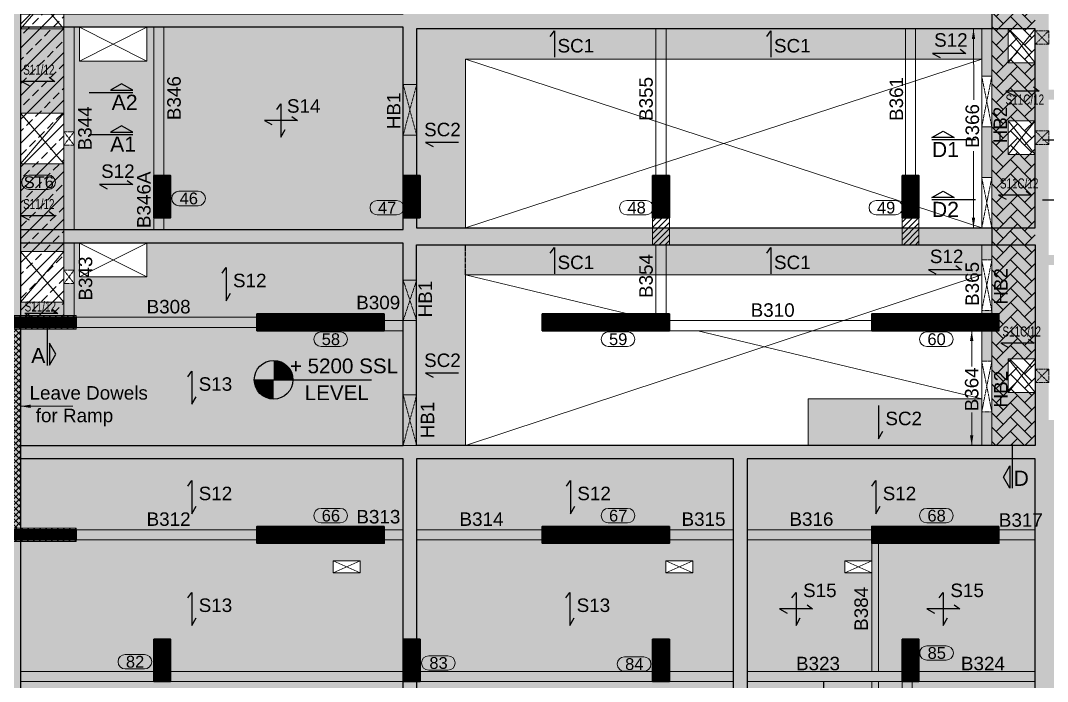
# Model space of a CAD drawing. Header units: millimetres. Extents: x -954 to 225541, y -300291 to -180647.
# Drawn here: x 84765 to 115228, y -224639 to -205039 of the extents above; entities that cross this region are included whole.
import ezdxf
from ezdxf.enums import TextEntityAlignment as Align

# ---------------------------------------------------------------- set-up
doc = ezdxf.new("R2010")
doc.units = ezdxf.units.MM
doc.header["$LTSCALE"] = 100
doc.header["$MEASUREMENT"] = 0
doc.linetypes.add('HIDDEN', pattern=[0.375, 0.25, -0.125])
for name, color, linetype, lineweight in [('+3400 MM SSL', 250, 'Continuous', 9), ('+4200MM SSL', 251, 'Continuous', 9), ('+5200 MM SSL', 250, 'Continuous', 9), ('BEAM', 191, 'Continuous', 20), ('BEAM NO (H)', 121, 'Continuous', 20), ('BEAM NO (V)', 121, 'Continuous', 20), ('COL HATCH', 67, 'Continuous', 25), ('colno', 11, 'Continuous', 15), ('COLUMN', 84, 'Continuous', 30), ('DIM', 8, 'Continuous', 13), ('P- LEVEL', 10, 'Continuous', 25), ('RET WALL', 31, 'Continuous', 30), ('RET WALL HATCH', 57, 'Continuous', 13), ('SLAB MARK', 241, 'Continuous', 25), ('SLAB NO', 52, 'Continuous', 25), ('TEXT', 255, 'Continuous', 25), ('void', 45, 'Continuous', 18)]:
    doc.layers.add(name, color=color, linetype=linetype, lineweight=lineweight)
doc.layers.add('sec', color=2, linetype='Continuous')
doc.styles.add('ARIAL', font='arial.ttf')
doc.dimstyles.new('150', dxfattribs={"dimscale": 150, "dimtxt": 2.5, "dimasz": 2, "dimexe": 0.5, "dimexo": 0.5, "dimgap": 0.5, "dimtad": 1, "dimdec": 0, "dimzin": 3, "dimdsep": 46, "dimtxsty": 'ARIAL', "dimcen": 0, "dimdle": 1, "dimclrd": 256, "dimclre": 256, "dimclrt": 7, "dimadec": 0, "dimazin": 0, "dimtfac": 1, "dimtdec": 0, "dimtmove": 0, "dimatfit": 3, "dimfxl": 0, "dimtolj": 1, "dimtzin": 0, "dimlwd": -1, "dimlwe": -1, "dimarcsym": 0})
pattern_1 = [(45, (-98996.892, -734137.501), (-8.83883476, 8.83883476), [])]
pattern_2 = [(45, (-46170.95, -917447.999), (-8.83883476, 8.83883476), [])]
pattern_3 = [(45, (98282.85, 893795.44), (-88.388348, 88.388348), [])]
pattern_4 = [(45, (278480.84, 1586248.16), (-88.388348, 88.388348), [])]

# ---------------------------------------------------------------- blocks, each defined once
blk = doc.blocks.new('Z$W@#162E370D')
at = {"layer": 'COL HATCH', "lineweight": 9}
h = blk.add_hatch(dxfattribs=at)
h.set_pattern_fill('ANSI31', color=99, scale=1000, style=0)
h.set_pattern_definition(pattern_4)
h.paths.add_polyline_path([(21600, 25860), (22100, 25860), (22100, 25060), (21600, 25060)])
h = blk.add_hatch(dxfattribs=at)
h.set_pattern_fill('ANSI31', color=99, scale=1000, style=0)
h.set_pattern_definition(pattern_4)
h.paths.add_polyline_path([(29000, 25860), (29500, 25860), (29500, 25060), (29000, 25060)])
h = blk.add_hatch(dxfattribs=at)
h.set_pattern_fill('ANSI31', color=99, scale=1000, style=0)
h.set_pattern_definition(pattern_3)
h.paths.add_polyline_path([(-3900, 22960), (4500, 22960), (4500, 22560), (-3900, 22560)])
h = blk.add_hatch(dxfattribs=at)
h.set_pattern_fill('ANSI31', color=99, scale=1000, style=0)
h.set_pattern_definition(pattern_3)
h.paths.add_polyline_path([(-3900, 16660), (4500, 16660), (4500, 16260), (-3900, 16260)])
at = {"layer": 'COLUMN', "lineweight": 13}
for points in [[(21600, 25860), (22100, 25860), (22100, 25060), (21600, 25060)], [(29000, 25860), (29500, 25860), (29500, 25060), (29000, 25060)], [(-3900, 22960), (4500, 22960), (4500, 22560), (-3900, 22560)], [(-3900, 16660), (4500, 16660), (4500, 16260), (-3900, 16260)]]:
    blk.add_lwpolyline(points, close=True, dxfattribs=at)
blk = doc.blocks.new('Z$W@#621811B9')
at = {"layer": 'P- LEVEL'}
blk.add_line((-1148, 0), (2333, 0), dxfattribs=at)
at = {"layer": 'P- LEVEL', "const_width": 574}
for points in [[(-574, 287, -0.414214), (-287, 0, -0.414214)], [(-861, 0, 0.414214), (-574, -287, 0.414214)]]:
    blk.add_lwpolyline(points, format="xyb", dxfattribs=at)
at = {"layer": 'P- LEVEL'}
blk.add_circle((-574, 0), 574, dxfattribs=at)

msp = doc.modelspace()

# ---------------------------------------------------------------- hatches: boundary and pattern name
at = {"layer": '+3400 MM SSL'}
h = msp.add_hatch(dxfattribs=at)
h.set_pattern_fill('AR-HBONE', color=256, scale=75, style=0)
h.paths.add_polyline_path([(113578.2, -202788.9), (114865.2, -202788.9), (114865.2, -217638.9), (113578.2, -217638.9)])
at = {"layer": '+4200MM SSL'}
h = msp.add_hatch(dxfattribs=at)
h.set_pattern_fill('ANSI33', color=256, scale=2000, style=0)
h.paths.add_polyline_path([(84765.2, -201188.9), (86052.2, -201188.9), (86052.2, -213838.9), (84765.2, -213838.9)])
at = {"layer": '+5200 MM SSL', "lineweight": 13}
h = msp.add_hatch(dxfattribs=at)
h.set_pattern_fill('DOTS', color=5, scale=2000)
h.set_pattern_definition([(0, (-164400.5, -6e-10), (62.5, 125), [0, -125])])
h.paths.add_polyline_path([(122040.2, -202338.9), (121990.2, -202338.9), (121990.2, -201938.9), (123175.2, -201938.9), (123175.2, -199438.9), (125975.2, -199438.9), (125975.2, -201938.9), (126975.2, -201938.9), (126975.2, -198938.9), (118715.2, -198938.9), (118715.2, -199038.9), (118365.2, -199038.9), (118315.2, -199089.7), (118315.2, -202188.9), (115265.2, -202188.9), (115265.2, -199038.9), (96115.2, -199038.9), (96115.2, -198938.9), (84765.2, -198938.9), (84765.2, -203788.9), (86052.2, -203788.9), (86052.2, -205288.9), (84765.2, -205288.9), (84765.2, -207788.9), (86052.2, -207788.9), (86052.2, -209288.9), (84765.2, -209288.9), (84765.2, -211888.9), (86052.2, -211888.9), (86052.2, -213388.9), (84765.2, -213388.9), (84765.2, -229088.9), (88715.2, -229088.9), (88715.2, -230488.9), (91910.2, -230488.9), (91910.2, -230888.9), (91910.2, -233750.2), (92070.3, -234071.6), (94649.8, -232787.3), (96693, -236889.5), (100900.2, -234795), (103533.4, -240074.7), (110064.8, -236823), (109797.4, -236285.9), (110513.6, -235929.3), (110781, -236466.4), (116510.2, -233614.1), (116175.9, -232942.7), (118593, -231739.3), (118867.2, -233027.7), (119160.7, -232965.2), (118525.6, -229982.1), (122340.2, -229170.1), (122121.5, -228143.1), (123295.2, -227893.2), (124148.9, -231903.4), (124540.1, -231820.1), (124352.7, -230939.8), (126308.9, -230523.4), (126496.3, -231403.7), (126975.2, -231301.7), (126975.2, -225613.9), (126675.2, -225613.9), (126675.2, -225313.9), (126975.2, -225313.9), (126975.2, -225163.9), (122040.2, -225163.9), (122040.2, -222738.9), (121940.2, -222738.9), (121940.2, -220038.9), (122040.2, -220038.9)])
h.paths.add_polyline_path([(94035.2, -221063.9), (94835.2, -221063.9), (94835.2, -221413.9), (94035.2, -221413.9)], flags=16)
h.paths.add_polyline_path([(96115.2, -217638.9), (96115.2, -216138.9), (96515.2, -216138.9), (96515.2, -217638.9)], flags=16)
h.paths.add_polyline_path([(96115.2, -213938.9), (96115.2, -212738.9), (96515.2, -212738.9), (96515.2, -213938.9)], flags=16)
h.paths.add_polyline_path([(97965.2, -217638.9), (97965.2, -212583.9), (113278.2, -212583.9), (113278.2, -212138.9), (113578.2, -212138.9), (113578.2, -213638.9), (113278.2, -213638.9), (113278.2, -215138.9), (113578.2, -215138.9), (113578.2, -216638.9), (113278.2, -216638.9), (113278.2, -216258.9), (108128.2, -216258.9), (108128.2, -217638.9)], flags=16)
h.paths.add_polyline_path([(88515.2, -212638.9), (86515.2, -212638.9), (86515.2, -211638.9), (88515.2, -211638.9)], flags=16)
h.paths.add_polyline_path([(86352.2, -212838.9), (86052.2, -212838.9), (86052.2, -212438.9), (86352.2, -212438.9)], flags=16)
h.paths.add_polyline_path([(93840.2, -225588.9), (96115.2, -225588.9), (96115.2, -227738.9), (93840.2, -227738.9)], flags=16)
h.paths.add_polyline_path([(96515.2, -225588.9), (98790.2, -225588.9), (98790.2, -227738.9), (96515.2, -227738.9)], flags=16)
h.paths.add_polyline_path([(97965.2, -211188.9), (97965.2, -206183.9), (113278.2, -206183.9), (113278.2, -206688.9), (113578.2, -206688.9), (113578.2, -208188.9), (113278.2, -208188.9), (113278.2, -209688.9), (113578.2, -209688.9), (113578.2, -211188.9), (113278.2, -211188.9)], flags=16)
h.paths.add_polyline_path([(96115.2, -208438.9), (96115.2, -206938.9), (96515.2, -206938.9), (96515.2, -208438.9)], flags=16)
h.paths.add_polyline_path([(86352.2, -208738.9), (86052.2, -208738.9), (86052.2, -208338.9), (86352.2, -208338.9)], flags=16)
h.paths.add_polyline_path([(96515.2, -229088.9), (97715.2, -229088.9), (97715.2, -230288.9), (96515.2, -230288.9), (96515.2, -229888.9), (96115.2, -229888.9), (96115.2, -229488.9), (96515.2, -229488.9)], flags=16)
h.paths.add_polyline_path([(88515.2, -206238.9), (86515.2, -206238.9), (86515.2, -205238.9), (88515.2, -205238.9)], flags=16)
h.paths.add_polyline_path([(103905.2, -221063.9), (104705.2, -221063.9), (104705.2, -221413.9), (103905.2, -221413.9)], flags=16)
h.paths.add_polyline_path([(88515.2, -204838.9), (86515.2, -204838.9), (86515.2, -203838.9), (88515.2, -203838.9)], flags=16)
h.paths.add_polyline_path([(96115.2, -204788.9), (96115.2, -203288.9), (96515.2, -203288.9), (96515.2, -204788.9)], flags=16)
h.paths.add_polyline_path([(86352.2, -204738.9), (86052.2, -204738.9), (86052.2, -204338.9), (86352.2, -204338.9)], flags=16)
h.paths.add_polyline_path([(97965.2, -204788.9), (97965.2, -201788.9), (103776.7, -201788.9), (109542.7, -201788.9), (109542.7, -204788.9)], flags=16)
h.paths.add_polyline_path([(106315.2, -225588.9), (108590.2, -225588.9), (108590.2, -227738.9), (106315.2, -227738.9)], flags=16)
h.paths.add_polyline_path([(104715.2, -229088.9), (105015.2, -229088.9), (105015.2, -228788.9), (105415.2, -228788.9), (105415.2, -229088.9), (105915.2, -229088.9), (105915.2, -230288.9), (104715.2, -230288.9)], flags=16)
h.paths.add_polyline_path([(109215.2, -221063.9), (110015.2, -221063.9), (110015.2, -221413.9), (109215.2, -221413.9)], flags=16)
h.paths.add_polyline_path([(97815.2, -200888.9), (97815.2, -200288.9), (99315.2, -200288.9), (99315.2, -200888.9)], flags=16)
h.paths.add_polyline_path([(108515.2, -229088.9), (108815.2, -229088.9), (108815.2, -228788.9), (109215.2, -228788.9), (109215.2, -229088.9), (109715.2, -229088.9), (109715.2, -230288.9), (108515.2, -230288.9)], flags=16)
h.paths.add_polyline_path([(103915.2, -200888.9), (103915.2, -200288.9), (105415.2, -200288.9), (105415.2, -200888.9)], flags=16)
h.paths.add_polyline_path([(114065.2, -216073.9), (114065.2, -215073.9), (114865.2, -215073.9), (114865.2, -215373.9), (115265.2, -215373.9), (115265.2, -212288.9), (118315.2, -212288.9), (118315.2, -216888.4), (118315.5, -216888.9), (115265.2, -216888.9), (115265.2, -215773.9), (114865.2, -215773.9), (114865.2, -216073.9)], flags=16)
h.paths.add_polyline_path([(104047.3, -238310.9), (104136.8, -238266.3), (104181.3, -238355.8), (104091.8, -238400.4)], flags=16)
h.paths.add_polyline_path([(114065.2, -209013.9), (114065.2, -208013.9), (114865.2, -208013.9), (114865.2, -208313.9), (115265.2, -208313.9), (115265.2, -207388.9), (118315.2, -207388.9), (118315.2, -211988.9), (115265.2, -211988.9), (115265.2, -208713.9), (114865.2, -208713.9), (114865.2, -209013.9)], flags=16)
h.paths.add_polyline_path([(108815.2, -200888.9), (108815.2, -200288.9), (110315.2, -200288.9), (110315.2, -200888.9)], flags=16)
h.paths.add_polyline_path([(114065.2, -206288.9), (114065.2, -205288.9), (114865.2, -205288.9), (115265.2, -205343.9), (115265.2, -202488.9), (118315.2, -202488.9), (118315.2, -207088.9), (115265.2, -207088.9), (115265.2, -205743.9), (114865.2, -205743.9), (114865.2, -206288.9)], flags=16)
h.paths.add_polyline_path([(113278.2, -204638.9), (113278.2, -203138.9), (113578.2, -203138.9), (113578.2, -204638.9)], flags=16)
h.paths.add_polyline_path([(111665.2, -201808.9), (111665.2, -199808.9), (112665.2, -199808.9), (112665.2, -201808.9)], flags=16)
h.paths.add_polyline_path([(118615.2, -213018.9), (118615.2, -212018.9), (119115.2, -212018.9), (119115.2, -213018.9)], flags=16)
h.paths.add_polyline_path([(113865.2, -201808.9), (113865.2, -199808.9), (114865.2, -199808.9), (114865.2, -201808.9)], flags=16)
h.paths.add_polyline_path([(118615.2, -209163.9), (118615.2, -208163.9), (119115.2, -208163.9), (119115.2, -209163.9)], flags=16)
h.paths.add_polyline_path([(118307, -228955.1), (119480.7, -228705.3), (119636.9, -229438.8), (118463.2, -229688.7)], flags=16)
h.paths.add_polyline_path([(118615.2, -205298.9), (118615.2, -204298.9), (119115.2, -204298.9), (119115.2, -205298.9)], flags=16)
h.paths.add_polyline_path([(119627.4, -228674), (120654.4, -228455.4), (120810.6, -229189), (119783.6, -229407.6)], flags=16)
h.paths.add_polyline_path([(120801.1, -228424.2), (121828.1, -228205.6), (121984.3, -228939.1), (120957.3, -229157.7)], flags=16)
at = {"layer": 'COL HATCH'}
h = msp.add_hatch(dxfattribs=at)
h.set_pattern_fill('ANSI31', color=256, scale=100, style=0)
h.set_pattern_definition(pattern_1)
h.paths.add_polyline_path([(88715.2, -209638.9), (89215.2, -209638.9), (89215.2, -210888.9), (88715.2, -210888.9)])
h = msp.add_hatch(dxfattribs=at)
h.set_pattern_fill('ANSI31', color=256, scale=100, style=0)
h.set_pattern_definition(pattern_1)
h.paths.add_polyline_path([(96115.2, -209638.9), (96615.2, -209638.9), (96615.2, -210888.9), (96115.2, -210888.9)])
h = msp.add_hatch(dxfattribs=at)
h.set_pattern_fill('ANSI31', color=256, scale=100, style=0)
h.set_pattern_definition(pattern_1)
h.paths.add_polyline_path([(103515.2, -209638.9), (104015.2, -209638.9), (104015.2, -210888.9), (103515.2, -210888.9)])
h = msp.add_hatch(dxfattribs=at)
h.set_pattern_fill('ANSI31', color=256, scale=100, style=0)
h.set_pattern_definition(pattern_1)
h.paths.add_polyline_path([(110915.2, -209638.9), (111415.2, -209638.9), (111415.2, -210888.9), (110915.2, -210888.9)])
h = msp.add_hatch(dxfattribs=at)
h.set_pattern_fill('ANSI31', color=256, scale=100, style=0)
h.set_pattern_definition(pattern_2)
h.paths.add_polyline_path([(78015.2, -213838.9), (78015.2, -214138.9), (86415.2, -214138.9), (86415.2, -213838.9)])
h = msp.add_hatch(dxfattribs=at)
h.set_pattern_fill('ANSI31', color=256, scale=100, style=0)
h.set_pattern_definition(pattern_1)
h.paths.add_polyline_path([(95552.7, -213738.9), (95552.7, -214238.9), (91777.7, -214238.9), (91777.7, -213738.9)])
h = msp.add_hatch(dxfattribs=at)
h.set_pattern_fill('ANSI31', color=256, scale=100, style=0)
h.set_pattern_definition(pattern_1)
h.paths.add_polyline_path([(104015.2, -213738.9), (104015.2, -214238.9), (100240.2, -214238.9), (100240.2, -213738.9)])
h = msp.add_hatch(dxfattribs=at)
h.set_pattern_fill('ANSI31', color=256, scale=100, style=0)
h.set_pattern_definition(pattern_1)
h.paths.add_polyline_path([(113790.2, -213738.9), (113790.2, -214238.9), (110015.2, -214238.9), (110015.2, -213738.9)])
h = msp.add_hatch(dxfattribs=at)
h.set_pattern_fill('ANSI31', color=256, scale=100, style=0)
h.set_pattern_definition(pattern_2)
h.paths.add_polyline_path([(78015.2, -220138.9), (78015.2, -220438.9), (86415.2, -220438.9), (86415.2, -220138.9)])
h = msp.add_hatch(dxfattribs=at)
h.set_pattern_fill('ANSI31', color=256, scale=100, style=0)
h.set_pattern_definition(pattern_1)
h.paths.add_polyline_path([(95552.7, -220038.9), (95552.7, -220538.9), (91777.7, -220538.9), (91777.7, -220038.9)])
h = msp.add_hatch(dxfattribs=at)
h.set_pattern_fill('ANSI31', color=256, scale=100, style=0)
h.set_pattern_definition(pattern_1)
h.paths.add_polyline_path([(104015.2, -220038.9), (104015.2, -220538.9), (100240.2, -220538.9), (100240.2, -220038.9)])
h = msp.add_hatch(dxfattribs=at)
h.set_pattern_fill('ANSI31', color=256, scale=100, style=0)
h.set_pattern_definition(pattern_1)
h.paths.add_polyline_path([(113790.2, -220038.9), (113790.2, -220538.9), (110015.2, -220538.9), (110015.2, -220038.9)])
h = msp.add_hatch(dxfattribs=at)
h.set_pattern_fill('ANSI31', color=256, scale=100, style=0)
h.set_pattern_definition(pattern_1)
h.paths.add_polyline_path([(88715.2, -223388.9), (89215.2, -223388.9), (89215.2, -224638.9), (88715.2, -224638.9)])
h = msp.add_hatch(dxfattribs=at)
h.set_pattern_fill('ANSI31', color=256, scale=100, style=0)
h.set_pattern_definition(pattern_1)
h.paths.add_polyline_path([(96115.2, -223388.9), (96615.2, -223388.9), (96615.2, -224638.9), (96115.2, -224638.9)])
h = msp.add_hatch(dxfattribs=at)
h.set_pattern_fill('ANSI31', color=256, scale=100, style=0)
h.set_pattern_definition(pattern_1)
h.paths.add_polyline_path([(103515.2, -223388.9), (104015.2, -223388.9), (104015.2, -224638.9), (103515.2, -224638.9)])
h = msp.add_hatch(dxfattribs=at)
h.set_pattern_fill('ANSI31', color=256, scale=100, style=0)
h.set_pattern_definition(pattern_1)
h.paths.add_polyline_path([(110915.2, -223388.9), (111415.2, -223388.9), (111415.2, -224638.9), (110915.2, -224638.9)])
at = {"layer": 'RET WALL HATCH'}
h = msp.add_hatch(dxfattribs=at)
h.set_pattern_fill('ANSI33', color=256, scale=1000, style=0)
h.set_pattern_definition([(45, (180198, 657046.5), (-176.776695, 176.776695), []), (45, (180374.77, 657046.5), (-176.776695, 176.776695), [125, -62.5])])
h.paths.add_polyline_path([(114865.2, -211188.9), (96515.2, -211188.9), (96515.2, -205288.9), (114865.2, -205288.9)], flags=16)
h.paths.add_polyline_path([(114865.2, -204788.9), (96515.2, -204788.9), (96515.2, -199038.9), (114865.2, -199038.9)], flags=16)
h.paths.add_polyline_path([(114865.2, -211688.9), (114865.2, -217638.9), (96515.2, -217638.9), (96515.2, -211688.9)], flags=16)
h.paths.add_polyline_path([(114865.2, -218038.9), (114865.2, -230488.9), (106315.2, -230488.9), (106315.2, -218038.9)], flags=16)
h.paths.add_polyline_path([(105915.2, -218038.9), (105915.2, -230488.9), (96515.2, -230488.9), (96515.2, -218038.9)], flags=16)
h.paths.add_polyline_path([(96115.2, -211238.9), (84765.2, -211238.9), (84765.2, -211638.9), (96115.2, -211638.9), (96115.2, -217638.9), (84765.2, -217638.9), (84765.2, -218038.9), (96115.2, -218038.9), (96115.2, -230488.9), (84765.2, -230488.9), (84765.2, -198938.9), (96115.2, -198938.9), (96115.2, -204838.9), (84765.2, -204838.9), (84765.2, -205238.9), (96115.2, -205238.9)], flags=16)
h.paths.add_polyline_path([(100720.6, -235331.2), (103171.9, -240254.7), (99322.5, -242171.2), (96871.3, -237247.6)], flags=16)
h.paths.add_polyline_path([(94470.6, -233323.2), (96331.3, -237060.5), (98964.5, -242349.4), (88490.7, -247563.9), (83997.2, -238538.2), (92443.2, -234332.7)], flags=16)
h.paths.add_polyline_path([(84765.2, -205238.9), (84765.2, -204838.9), (86052.2, -204838.9), (86052.2, -205238.9)], flags=16)
h.paths.add_polyline_path([(96515.2, -201188.9), (96115.2, -201188.9), (96115.2, -199038.9), (96515.2, -199038.9)], flags=16)
h.paths.add_polyline_path([(96115.2, -230488.9), (96115.2, -229088.9), (96515.2, -229088.9), (96515.2, -230488.9)], flags=16)
h.paths.add_polyline_path([(106315.2, -229088.9), (106315.2, -230488.9), (105915.2, -230488.9), (105915.2, -229088.9)], flags=16)
h.paths.add_polyline_path([(94716.9, -233817.5), (95074.7, -233639.3), (94650.2, -232786.4), (83461.5, -238359.9), (88310.9, -248100.3), (100127.4, -242217.3), (99949.2, -241859.2), (99949.3, -241859.2), (100127.4, -242217.3), (116940, -233846.9), (127375.2, -231625.5), (127375.2, -198538.9), (84365.2, -198538.9), (84365.2, -230888.9), (98715.2, -230888.9), (98715.2, -230488.9), (101415.2, -230488.9), (101415.2, -230888.9), (115265.2, -230888.9), (115265.2, -199038.9), (118715.2, -199038.9), (118715.2, -198938.9), (126975.2, -198938.9), (126975.2, -231301.7), (116807.1, -233466.2), (103533.4, -240074.7), (100900.4, -234794.8), (96693, -236889.5), (96033, -235564), (95674.9, -235742.3), (95006.2, -234399.5), (95364.3, -234221.3), (95364.3, -234221.3), (95006.5, -234399.4)])
h = msp.add_hatch(dxfattribs=at)
h.set_pattern_fill('ANSI37', color=256, scale=1000, style=0)
h.set_pattern_definition([(45, (360396, 1384905.44), (-88.388348, 88.388348), []), (135, (360396, 1384905.44), (-88.388348, -88.388348), [])])
h.paths.add_polyline_path([(84365.2, -214188.9), (84765.2, -214188.9), (84765.2, -220088.9), (84365.2, -220088.9)])

# ---------------------------------------------------------------- linework, layer by layer
at = {"layer": '+5200 MM SSL', "color": 5}
msp.add_lwpolyline([(91910.2, -230888.9), (91910.2, -230488.9), (84765.2, -230488.9), (84765.2, -198938.9), (96115.2, -198938.9), (96115.2, -199038.9), (118715.2, -199038.9)], dxfattribs=at)
at = {"layer": 'BEAM'}
for p, q in [((86052.2, -205238.9), (86052.2, -211238.9)), ((86352.2, -205238.9), (86352.2, -211238.9)), ((88715.2, -209638.9), (88715.2, -205238.9)), ((89015.2, -209638.9), (89015.2, -205238.9)), ((103615.2, -209638.9), (103615.2, -205288.9)), ((103915.2, -209638.9), (103915.2, -205288.9)), ((111015.2, -209638.9), (111015.2, -205288.9)), ((111315.2, -209638.9), (111315.2, -205288.9)), ((113278.2, -205288.9), (113278.2, -211188.9)), ((113578.2, -205288.9), (113578.2, -211188.9)), ((88715.2, -210888.9), (88715.2, -211238.9)), ((89015.2, -210888.9), (89015.2, -211238.9)), ((86052.2, -211638.9), (86052.2, -213838.9)), ((86352.2, -211638.9), (86352.2, -213838.9)), ((103615.2, -211688.9), (103615.2, -213738.9)), ((103915.2, -211688.9), (103915.2, -213738.9)), ((113278.2, -211688.9), (113278.2, -213738.9)), ((113578.2, -211688.9), (113578.2, -213738.9)), ((86415.2, -213838.9), (91777.7, -213838.9)), ((86415.2, -214138.9), (91777.7, -214138.9)), ((95552.7, -213938.9), (96115.2, -213938.9)), ((110015.2, -213938.9), (104015.2, -213938.9)), ((95552.7, -214238.9), (96115.2, -214238.9)), ((110015.2, -214238.9), (104015.2, -214238.9)), ((113278.2, -214238.9), (113278.2, -217638.9)), ((113578.2, -214238.9), (113578.2, -217638.9)), ((86415.2, -220138.9), (91777.7, -220138.9)), ((95552.7, -220138.9), (96115.2, -220138.9)), ((96515.2, -220138.9), (100240.2, -220138.9)), ((104015.2, -220138.9), (105915.2, -220138.9)), ((110015.2, -220138.9), (106315.2, -220138.9)), ((113790.2, -220138.9), (114865.2, -220138.9)), ((86415.2, -220438.9), (91777.7, -220438.9)), ((95552.7, -220438.9), (96115.2, -220438.9)), ((96515.2, -220438.9), (100240.2, -220438.9)), ((104015.2, -220438.9), (105915.2, -220438.9)), ((110015.2, -220438.9), (106315.2, -220438.9)), ((110015.2, -220538.9), (110015.2, -224338.9)), ((110015.2, -220538.9), (110015.2, -224338.9)), ((110215.2, -220538.9), (110215.2, -224338.9)), ((110215.2, -220538.9), (110215.2, -224338.9)), ((113790.2, -220438.9), (114865.2, -220438.9)), ((88715.2, -224338.9), (84765.2, -224338.9)), ((96115.2, -224338.9), (89215.2, -224338.9)), ((103515.2, -224338.9), (96615.2, -224338.9)), ((104015.2, -224338.9), (105915.2, -224338.9)), ((106315.2, -224338.9), (110915.2, -224338.9)), ((111415.2, -224338.9), (114865.2, -224338.9)), ((88715.2, -224638.9), (84765.2, -224638.9)), ((96115.2, -224638.9), (89215.2, -224638.9)), ((103515.2, -224638.9), (96615.2, -224638.9)), ((104015.2, -224638.9), (105915.2, -224638.9)), ((106315.2, -224638.9), (110915.2, -224638.9)), ((110015.2, -224638.9), (110015.2, -228388.9)), ((110015.2, -224638.9), (110015.2, -228788.9)), ((110215.2, -224638.9), (110215.2, -228388.9)), ((110215.2, -224638.9), (110215.2, -228788.9)), ((110915.2, -224638.9), (110915.2, -230488.9)), ((111215.2, -224638.9), (111215.2, -230488.9)), ((111415.2, -224638.9), (114865.2, -224638.9))]:
    msp.add_line(p, q, dxfattribs=at)
for points in [[(113278.2, -206688.9), (113578.2, -206688.9), (113578.2, -208188.9), (113278.2, -208188.9)], [(96115.2, -206938.9), (96515.2, -206938.9), (96515.2, -208438.9), (96115.2, -208438.9)], [(113278.2, -209688.9), (113578.2, -209688.9), (113578.2, -211188.9), (113278.2, -211188.9)], [(96115.2, -212738.9), (96515.2, -212738.9), (96515.2, -213938.9), (96115.2, -213938.9)], [(96115.2, -216138.9), (96515.2, -216138.9), (96515.2, -217638.9), (96115.2, -217638.9)]]:
    msp.add_lwpolyline(points, close=True, dxfattribs=at)
at = {"layer": 'colno', "elevation": -1455.5}
for points in [[(85013.9, -210048.2, -1), (85013.9, -209620.8), (85586.5, -209620.8, -1), (85586.5, -210048.2)], [(89463.6, -210529.2, -1), (89463.6, -210101.8), (90036.2, -210101.8, -1), (90036.2, -210529.2)], [(95348.2, -210801.9, -1), (95348.2, -210374.5), (95920.8, -210374.5, -1), (95920.8, -210801.9)], [(102748.2, -210801.9, -1), (102748.2, -210374.5), (103320.8, -210374.5, -1), (103320.8, -210801.9)], [(110148.2, -210801.9, -1), (110148.2, -210374.5), (110720.8, -210374.5, -1), (110720.8, -210801.9)], [(111651.4, -224008.3, -1), (111651.4, -223580.9), (112224, -223580.9, -1), (112224, -224008.3)], [(87870, -224267.5, -1), (87870, -223840.1), (88442.6, -223840.1, -1), (88442.6, -224267.5)], [(96872.3, -224305.2, -1), (96872.3, -223877.8), (97444.8, -223877.8, -1), (97444.8, -224305.2)], [(102679.1, -224337.3, -1), (102679.1, -223909.9), (103251.7, -223909.9, -1), (103251.7, -224337.3)]]:
    msp.add_lwpolyline(points, format="xyb", close=True, dxfattribs=at)
at = {"layer": 'colno'}
for points in [[(93678.9, -214702.7, -1), (93678.9, -214275.3), (94251.5, -214275.3, -1), (94251.5, -214702.7)], [(102201.2, -214702.7, -1), (102201.2, -214275.3), (102773.8, -214275.3, -1), (102773.8, -214702.7)], [(111646.5, -214702.7, -1), (111646.5, -214275.3), (112219.1, -214275.3, -1), (112219.1, -214702.7)], [(93678.9, -219935.1, -1), (93678.9, -219507.7), (94251.5, -219507.7, -1), (94251.5, -219935.1)], [(102201.2, -219935.1, -1), (102201.2, -219507.7), (102773.8, -219507.7, -1), (102773.8, -219935.1)], [(111646.5, -219935.1, -1), (111646.5, -219507.7), (112219.1, -219507.7, -1), (112219.1, -219935.1)]]:
    msp.add_lwpolyline(points, format="xyb", close=True, dxfattribs=at)
at = {"layer": 'COLUMN'}
for points in [[(88715.2, -209638.9), (89215.2, -209638.9), (89215.2, -210888.9), (88715.2, -210888.9)], [(96115.2, -209638.9), (96615.2, -209638.9), (96615.2, -210888.9), (96115.2, -210888.9)], [(103515.2, -209638.9), (104015.2, -209638.9), (104015.2, -210888.9), (103515.2, -210888.9)], [(110915.2, -209638.9), (111415.2, -209638.9), (111415.2, -210888.9), (110915.2, -210888.9)], [(78015.2, -213838.9), (78015.2, -214138.9), (86415.2, -214138.9), (86415.2, -213838.9)], [(95552.7, -213738.9), (95552.7, -214238.9), (91777.7, -214238.9), (91777.7, -213738.9)], [(104015.2, -213738.9), (104015.2, -214238.9), (100240.2, -214238.9), (100240.2, -213738.9)], [(113790.2, -213738.9), (113790.2, -214238.9), (110015.2, -214238.9), (110015.2, -213738.9)], [(78015.2, -220138.9), (78015.2, -220438.9), (86415.2, -220438.9), (86415.2, -220138.9)], [(95552.7, -220038.9), (95552.7, -220538.9), (91777.7, -220538.9), (91777.7, -220038.9)], [(104015.2, -220038.9), (104015.2, -220538.9), (100240.2, -220538.9), (100240.2, -220038.9)], [(113790.2, -220038.9), (113790.2, -220538.9), (110015.2, -220538.9), (110015.2, -220038.9)], [(88715.2, -223388.9), (89215.2, -223388.9), (89215.2, -224638.9), (88715.2, -224638.9)], [(96115.2, -223388.9), (96615.2, -223388.9), (96615.2, -224638.9), (96115.2, -224638.9)], [(103515.2, -223388.9), (104015.2, -223388.9), (104015.2, -224638.9), (103515.2, -224638.9)], [(110915.2, -223388.9), (111415.2, -223388.9), (111415.2, -224638.9), (110915.2, -224638.9)]]:
    msp.add_lwpolyline(points, close=True, dxfattribs=at)
at = {"layer": 'RET WALL', "lineweight": 25}
for p, q in [((113578.2, -204788.9), (113578.2, -205288.9)), ((113578.2, -211188.9), (113578.2, -211688.9))]:
    msp.add_line(p, q, dxfattribs=at)
for points in [[(84765.2, -204838.9), (96115.2, -204838.9), (96115.2, -198938.9), (84765.2, -198938.9), (84765.2, -230488.9), (96115.2, -230488.9), (96115.2, -218038.9), (84765.2, -218038.9)], [(84765.2, -211238.9), (96115.2, -211238.9), (96115.2, -205238.9), (84765.2, -205238.9)], [(114865.2, -205288.9), (96515.2, -205288.9), (96515.2, -211188.9), (114865.2, -211188.9), (114865.2, -205288.9)], [(84765.2, -217638.9), (96115.2, -217638.9), (96115.2, -211638.9), (84765.2, -211638.9)], [(114865.2, -211688.9), (114865.2, -217638.9), (96515.2, -217638.9), (96515.2, -211688.9), (114865.2, -211688.9)], [(105915.2, -230488.9), (105915.2, -218038.9), (96515.2, -218038.9), (96515.2, -230488.9), (105915.2, -230488.9)], [(106315.2, -230488.9), (114865.2, -230488.9), (114865.2, -218038.9), (106315.2, -218038.9), (106315.2, -230488.9)]]:
    msp.add_lwpolyline(points, dxfattribs=at)
at = {"layer": 'sec', "linetype": 'Continuous'}
for p, q in [((86801.3, -207175.2), (88098, -207175.2)), ((86801.3, -208418.2), (88098, -208418.2)), ((113093.7, -208575), (111797, -208575)), ((115078.4, -208575), (116375.1, -208575)), ((113093.7, -210352), (111797, -210352)), ((115078.4, -210352), (116375.1, -210352)), ((85553, -213970.3), (85553, -215267)), ((114183, -217612.3), (114183, -218909))]:
    msp.add_line(p, q, dxfattribs=at)
for points in [[(87437.4, -207107.5), (88092.2, -207107.5), (87764.8, -206918.5), (87437.4, -207107.5)], [(87437.4, -208350.5), (88092.2, -208350.5), (87764.8, -208161.5), (87437.4, -208350.5)], [(112457.6, -208507.4), (111802.8, -208507.4), (112130.2, -208318.3), (112457.6, -208507.4)], [(112457.6, -210284.4), (111802.8, -210284.4), (112130.2, -210095.3), (112457.6, -210284.4)], [(85620.6, -214606.4), (85620.6, -215261.2), (85809.7, -214933.8), (85620.6, -214606.4)], [(114115.4, -218248.4), (114115.4, -218903.2), (113926.3, -218575.8), (114115.4, -218248.4)]]:
    msp.add_lwpolyline(points, dxfattribs=at)
at = {"layer": 'SLAB MARK', "linetype": 'HIDDEN'}
msp.add_line((97965.2, -212583.9), (97965.2, -211688.9), dxfattribs=at)
at = {"layer": 'SLAB MARK'}
msp.add_line((108590.2, -225588.9), (108590.2, -224638.9), dxfattribs=at)
at = {"layer": 'SLAB MARK', "elevation": 0}
for points in [[(100480.6, -205509.5), (100603.4, -205345.9), (100603.4, -206125.2)], [(106900.6, -205509.5), (107023.4, -205345.9), (107023.4, -206125.2)], [(112640.3, -205890.1), (112803.9, -206012.9), (111822.3, -206012.9), (112047.2, -206135.7)], [(85615.8, -206721), (85779.4, -206843.8), (84797.8, -206843.8), (85022.7, -206966.6)], [(114813.7, -207006.9), (114977.3, -207129.7), (113995.8, -207129.7), (114220.7, -207252.5)], [(87929.3, -209782), (88092.9, -209904.8), (87111.3, -209904.8), (87336.2, -210027.6)], [(114591.6, -210094.4), (114755.2, -210217.3), (113773.6, -210217.3), (113998.5, -210340.1)], [(85615.8, -210706.5), (85779.4, -210829.3), (84797.8, -210829.3), (85022.7, -210952.1)], [(100480.6, -211934.5), (100603.4, -211770.9), (100603.4, -212550.2)], [(106900.6, -211934.5), (107023.4, -211770.9), (107023.4, -212550.2)], [(112513.2, -212308.2), (112676.8, -212431), (111695.2, -212431), (111920.2, -212553.8)], [(90744.5, -212530), (90867.3, -212366.4), (90867.3, -213348), (90990.1, -213123)], [(85707.8, -213602.5), (85871.4, -213725.3), (84889.8, -213725.3), (85114.7, -213848.1)], [(114666.7, -214485.4), (114830.3, -214608.2), (113848.7, -214608.2), (114073.6, -214731)], [(89727.2, -215600.9), (89850, -215437.3), (89850, -216418.9), (89972.8, -216193.9)], [(89727.2, -218845.5), (89850, -218681.9), (89850, -219663.5), (89972.8, -219438.5)], [(100958.8, -218845.5), (101081.6, -218681.9), (101081.6, -219663.5), (101204.4, -219438.5)], [(110017.4, -218845.5), (110140.2, -218681.9), (110140.2, -219663.5), (110263, -219438.5)], [(89727.2, -222161.5), (89850, -221997.9), (89850, -222979.5), (89972.8, -222754.5)], [(100939.4, -222161.5), (101062.2, -221997.9), (101062.2, -222979.5), (101185, -222754.5)], [(107647.4, -222161.5), (107770.2, -221997.9), (107770.2, -222979.5), (107893, -222754.5)], [(112015.4, -222161.5), (112138.2, -221997.9), (112138.2, -222979.5), (112261, -222754.5)], [(108097.4, -222365.9), (108261, -222488.7), (107279.4, -222488.7), (107504.4, -222611.5)], [(112465.4, -222365.9), (112629, -222488.7), (111647.4, -222488.7), (111872.4, -222611.5)]]:
    msp.add_lwpolyline(points, dxfattribs=at)
at = {"layer": 'SLAB MARK'}
for points in [[(92365.5, -207675.6), (92488.3, -207512), (92488.3, -208493.6), (92611.1, -208268.7)], [(92815.5, -207880), (92979.1, -208002.8), (91997.5, -208002.8), (92222.5, -208125.6)], [(97759.2, -208651.6), (96777.6, -208651.6), (97002.5, -208774.4)], [(97759.2, -215493.9), (96777.6, -215493.9), (97002.5, -215616.8)], [(110219.9, -216457.6), (110219.9, -217439.2), (110342.7, -217214.3)]]:
    msp.add_lwpolyline(points, dxfattribs=at)
at = {"layer": 'void'}
for p, q in [((84765.2, -203788.9), (86052.2, -205288.9)), ((84765.2, -205288.9), (86052.2, -203788.9)), ((86515.2, -205238.9), (88515.2, -206238.9)), ((86515.2, -206238.9), (88515.2, -205238.9)), ((114065.2, -205288.9), (114865.2, -206288.9)), ((114065.2, -206288.9), (114865.2, -205288.9)), ((97965.2, -206183.9), (113278.2, -211188.9)), ((113278.2, -206183.9), (97965.2, -211188.9)), ((84765.2, -207788.9), (86052.2, -209288.9)), ((84765.2, -209288.9), (86052.2, -207788.9)), ((114065.2, -208013.9), (114865.2, -209013.9)), ((114065.2, -209013.9), (114865.2, -208013.9)), ((86052.2, -211238.9), (86052.2, -211638.9)), ((86515.2, -211638.9), (88515.2, -212638.9)), ((86515.2, -212638.9), (88515.2, -211638.9)), ((84765.2, -211888.9), (86052.2, -213388.9)), ((84765.2, -213388.9), (86052.2, -211888.9)), ((114065.2, -215073.9), (114865.2, -216073.9)), ((114065.2, -216073.9), (114865.2, -215073.9))]:
    msp.add_line(p, q, dxfattribs=at)
at = {"layer": 'void', "color": 8, "linetype": 'HIDDEN', "lineweight": 9}
for p, q in [((114865.2, -205343.9), (115265.2, -205743.9)), ((114865.2, -205743.9), (115265.2, -205343.9)), ((96115.2, -206938.9), (96515.2, -208438.9)), ((96115.2, -208438.9), (96515.2, -206938.9)), ((86052.2, -208738.9), (86352.2, -208338.9)), ((86052.2, -208338.9), (86352.2, -208738.9)), ((114865.2, -208313.9), (115265.2, -208713.9)), ((114865.2, -208713.9), (115265.2, -208313.9)), ((86052.2, -212838.9), (86352.2, -212438.9)), ((86052.2, -212438.9), (86352.2, -212838.9)), ((96515.2, -212738.9), (96115.2, -213938.9)), ((96115.2, -212738.9), (96515.2, -213938.9)), ((114865.2, -215373.9), (115265.2, -215773.9)), ((114865.2, -215773.9), (115265.2, -215373.9)), ((96515.2, -216138.9), (96115.2, -217638.9)), ((96115.2, -216138.9), (96515.2, -217638.9))]:
    msp.add_line(p, q, dxfattribs=at)
at = {"layer": 'void'}
for points in [[(86052.2, -205288.9), (86052.2, -203788.9), (84765.2, -203788.9), (84765.2, -205288.9), (86052.2, -205288.9)], [(86052.2, -209288.9), (86052.2, -207788.9), (84765.2, -207788.9), (84765.2, -209288.9), (86052.2, -209288.9)], [(86052.2, -213388.9), (86052.2, -211888.9), (84765.2, -211888.9), (84765.2, -213388.9), (86052.2, -213388.9)], [(113278.2, -212583.9), (97965.2, -217638.9)], [(97965.2, -212583.9), (104015.2, -214035.9)], [(104861.2, -214238.9), (113278.2, -216258.9)], [(94035.2, -221063.9), (94835.2, -221063.9), (94035.2, -221413.9), (94035.2, -221063.9), (94835.2, -221413.9), (94835.2, -221063.9)], [(103905.2, -221063.9), (104705.2, -221063.9), (103905.2, -221413.9), (103905.2, -221063.9), (104705.2, -221413.9), (104705.2, -221063.9)], [(109215.2, -221063.9), (110015.2, -221063.9), (109215.2, -221413.9), (109215.2, -221063.9), (110015.2, -221413.9), (110015.2, -221063.9)], [(94035.2, -221413.9), (94835.2, -221413.9)], [(103905.2, -221413.9), (104705.2, -221413.9)], [(109215.2, -221413.9), (110015.2, -221413.9)]]:
    msp.add_lwpolyline(points, dxfattribs=at)
for points in [[(88515.2, -206238.9), (86515.2, -206238.9), (86515.2, -205238.9), (88515.2, -205238.9)], [(114865.2, -205288.9), (114065.2, -205288.9), (114065.2, -206288.9), (114865.2, -206288.9)], [(113278.2, -211188.9), (113278.2, -206183.9), (97965.2, -206183.9), (97965.2, -211188.9)], [(114065.2, -208013.9), (114065.2, -209013.9), (114865.2, -209013.9), (114865.2, -208013.9)], [(88515.2, -212638.9), (86515.2, -212638.9), (86515.2, -211638.9), (88515.2, -211638.9)], [(108128.2, -217638.9), (108128.2, -216258.9), (113278.2, -216258.9), (113278.2, -212583.9), (97965.2, -212583.9), (97965.2, -217638.9)], [(114065.2, -215073.9), (114065.2, -216073.9), (114865.2, -216073.9), (114865.2, -215073.9)]]:
    msp.add_lwpolyline(points, close=True, dxfattribs=at)
at = {"layer": 'void', "color": 8, "linetype": 'HIDDEN', "lineweight": 9}
for points in [[(114865.2, -205343.9), (115265.2, -205343.9), (115265.2, -205743.9), (114865.2, -205743.9)], [(113278.2, -206688.9), (113578.2, -206688.9), (113578.2, -208188.9), (113278.2, -208188.9)], [(96115.2, -206938.9), (96515.2, -206938.9), (96515.2, -208438.9), (96115.2, -208438.9)], [(86052.2, -208338.9), (86352.2, -208338.9), (86352.2, -208738.9), (86052.2, -208738.9)], [(114865.2, -208313.9), (115265.2, -208313.9), (115265.2, -208713.9), (114865.2, -208713.9)], [(113278.2, -209688.9), (113578.2, -209688.9), (113578.2, -211188.9), (113278.2, -211188.9)], [(113278.2, -212138.9), (113578.2, -212138.9), (113578.2, -213638.9), (113278.2, -213638.9)], [(86052.2, -212438.9), (86352.2, -212438.9), (86352.2, -212838.9), (86052.2, -212838.9)], [(96115.2, -212738.9), (96515.2, -212738.9), (96515.2, -213938.9), (96115.2, -213938.9)], [(113278.2, -215138.9), (113578.2, -215138.9), (113578.2, -216638.9), (113278.2, -216638.9)], [(114865.2, -215373.9), (115265.2, -215373.9), (115265.2, -215773.9), (114865.2, -215773.9)], [(96115.2, -216138.9), (96515.2, -216138.9), (96515.2, -217638.9), (96115.2, -217638.9)]]:
    msp.add_lwpolyline(points, close=True, dxfattribs=at)
for points in [[(113578.2, -206688.9), (113278.2, -208188.9)], [(113278.2, -206688.9), (113578.2, -208188.9)], [(113578.2, -209688.9), (113278.2, -211188.9)], [(113278.2, -209688.9), (113578.2, -211188.9)], [(113578.2, -212138.9), (113278.2, -213638.9)], [(113278.2, -212138.9), (113578.2, -213638.9)], [(113578.2, -215138.9), (113278.2, -216638.9)], [(113278.2, -215138.9), (113578.2, -216638.9)]]:
    msp.add_lwpolyline(points, dxfattribs=at)

# ---------------------------------------------------------------- block references
at = {"layer": 'COLUMN'}
msp.add_blockref('Z$W@#162E370D', (81915.2, -236748.9), dxfattribs=at)
at = {"layer": 'P- LEVEL'}
msp.add_blockref('Z$W@#621811B9', (92847.5, -215692.7), dxfattribs=at)

# ---------------------------------------------------------------- texts
at = {"layer": 'BEAM NO (H)', "style": 'ARIAL'}
for s, p in [('B309', (95375.4, -213402.4, 0)), ('B308', (89157.7, -213524.3, 0)), ('B310', (107076.4, -213624.3, 0)), ('B312', (89157.7, -219824.3, 0)), ('B313', (95379.8, -219753.2, 0)), ('B314', (98438.9, -219824.3, 0)), ('B315', (105026.4, -219824.3, 0)), ('B316', (108226.4, -219824.3, 0)), ('B317', (114438.9, -219851.4, 0)), ('B323', (108421, -224106.9, 0)), ('B324', (113313.8, -224106.9, 0))]:
    msp.add_text(s, height=400, dxfattribs=at).set_placement(p, align=Align.MIDDLE_CENTER)
at = {"layer": 'BEAM NO (V)', "style": 'ARIAL'}
for s, p in [('B346', (89317.1, -207339.5, 0)), ('B355', (103318.8, -207364.5, 0)), ('B361', (110743.6, -207364.5, 0)), ('HB1', (95836.1, -207716.5, 0)), ('B344', (86674.3, -208234.9, 0)), ('B366', (112998.1, -208166.5, 0)), ('HB2', (113827.3, -208137.5, 0)), ('B346A', (88422.5, -210354.2, 0)), ('B354', (103318.8, -212614.5, 0)), ('B343', (86691.1, -212690.2, 0)), ('B365', (112995.3, -212848.3, 0)), ('HB2', (113846.1, -212921.5, 0)), ('HB1', (96770, -213298.6, 0)), ('B364', (112979.2, -215974.9, 0)), ('HB2', (113846.1, -215971.5, 0)), ('HB1', (96836, -216884.6, 0)), ('B384', (109702.3, -222485.6, 0))]:
    msp.add_text(s, height=400, rotation=90, dxfattribs=at).set_placement(p, align=Align.MIDDLE_CENTER)
at = {"layer": 'colno', "style": 'ARIAL'}
for s, p in [('ST6', (85306.5, -209834, -11644)), ('46', (89756.1, -210315, -11644)), ('47', (95640.7, -210587.7, -11644)), ('48', (103040.7, -210587.7, -11644)), ('49', (110440.7, -210587.7, -11644)), ('58', (93971.5, -214488.5, -10188.5)), ('59', (102493.7, -214488.5, -10188.5)), ('60', (111939, -214488.5, -10188.5)), ('66', (93971.5, -219720.9, -10188.5)), ('67', (102493.7, -219720.9, -10188.5)), ('68', (111939, -219720.9, -10188.5)), ('82', (88162.6, -224053.3, -11644)), ('85', (111943.9, -223794.1, -11644)), ('83', (97164.8, -224091, -11644)), ('84', (102971.6, -224123.1, -11644))]:
    msp.add_text(s, height=350, dxfattribs=at).set_placement(p, align=Align.MIDDLE_CENTER)
at = {"layer": 'P- LEVEL', "color": 7, "style": 'ARIAL'}
for s, p in [('+ 5200 SSL', (94359, -215280.6)), ('LEVEL', (94146.1, -216077.3))]:
    msp.add_text(s, height=437.5, rotation=0.00358, dxfattribs=at).set_placement(p, align=Align.MIDDLE_CENTER)
at = {"layer": 'sec', "linetype": 'Continuous', "style": 'ARIAL'}
for s, p in [('A2', (87468.4, -207688.4)), ('A1', (87423.4, -208931.4)), ('D1', (111799.4, -209088.2)), ('D2', (111799.4, -210865.2)), ('A', (85081.8, -215195.9)), ('D', (114222.4, -218837.9))]:
    msp.add_text(s, height=450, dxfattribs=at).set_placement(p)
at = {"layer": 'SLAB NO', "style": 'ARIAL'}
for s, p in [('SC1', (100695.4, -205985.8)), ('SC1', (107115.5, -205985.8)), ('S12', (111866.7, -205815.2)), ('S14', (92667.6, -207772.1, 0)), ('SC2', (96737.2, -208471.2, 0)), ('S12', (87155.7, -209707)), ('SC1', (100695.4, -212410.8)), ('SC1', (107115.5, -212410.8)), ('S12', (111739.6, -212233.2)), ('S12', (91067.1, -212947.5)), ('SC2', (96737.2, -215313.6, 0)), ('S13', (90049.8, -216018.4)), ('SC2', (110419.8, -217038.7, 0)), ('S12', (90049.8, -219263)), ('S12', (101281.4, -219263)), ('S12', (110340.1, -219263)), ('S15', (107979.5, -222137.3)), ('S15', (112347.5, -222137.3)), ('S13', (90049.8, -222579)), ('S13', (101262.1, -222579))]:
    msp.add_text(s, height=400, dxfattribs=at).set_placement(p)
at = {"layer": 'SLAB NO', "style": 'ARIAL', "width": 0.7}
for s, p in [('S11/12', (84842.2, -206646)), ('S11C/12', (113987.1, -207531.9)), ('S11C/12', (113817.9, -210019.5)), ('S11/12', (84842.2, -210631.5)), ('S11/12', (84888.2, -213668.1, 0)), ('S11C/12', (113893.1, -214410.4))]:
    msp.add_text(s, height=300, dxfattribs=at).set_placement(p)
at = {"layer": 'TEXT', "style": 'ARIAL'}
for s, p in [('Leave Dowels ', (86864.9, -216080.5, 0)), ('for Ramp', (86365.4, -216749.8, 0))]:
    msp.add_text(s, height=400, dxfattribs=at).set_placement(p, align=Align.MIDDLE_CENTER)

# ---------------------------------------------------------------- leaders
at = {"layer": 'BEAM NO (V)'}
for points in [[(113033, -205288.9), (113042.1, -207392)], [(113033, -211188.9), (113033, -208910)], [(112980, -214238.9), (112980, -215297)], [(112980, -217638.9), (112980, -216659)]]:
    msp.add_leader(points, dimstyle='150', dxfattribs=at)
at = {"layer": 'DIM'}
msp.add_leader([(84765.2, -216478.3), (86316.1, -216478.3)], dimstyle='150', dxfattribs=at)

doc.saveas('drawing.dxf')
